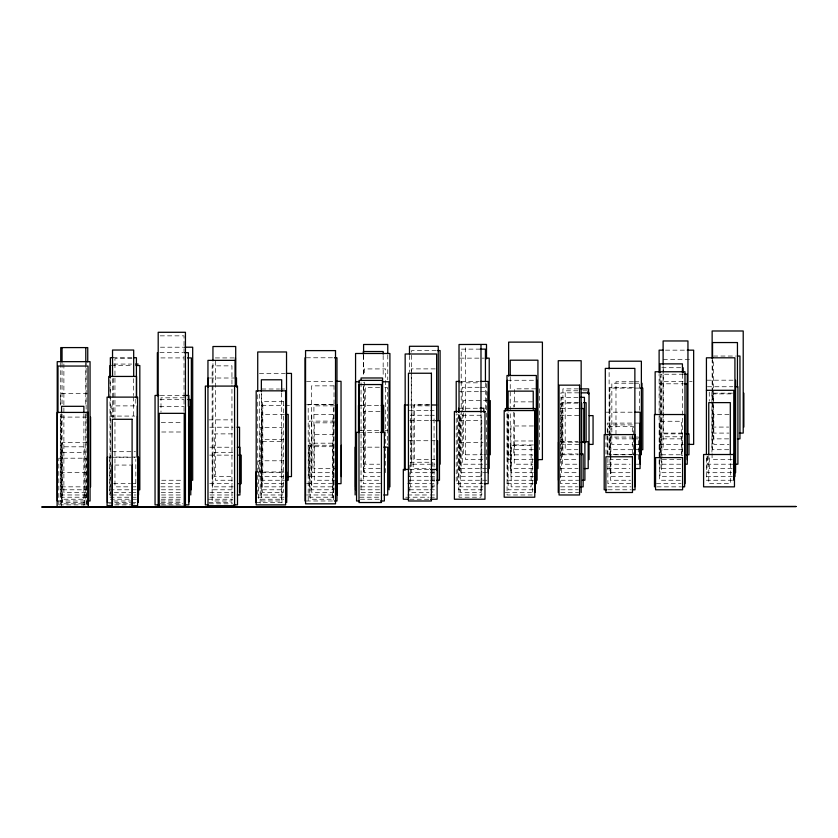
<?xml version="1.0" encoding="UTF-8"?>
<svg xmlns="http://www.w3.org/2000/svg" width="838" height="838" viewBox="0 0 838 838"><rect width="100%" height="100%" fill="white"/><g stroke="black" fill="none" stroke-linecap="round" stroke-linejoin="round"><path stroke-width="0.63" stroke-dasharray="4.19 3.14" d="M160.226 335.849L184.025 335.849L184.025 411.374M160.435 347.204L184.947 347.204M480.342 349.132L461.214 349.132L461.214 476.592L482.887 476.592M665.508 350.158L685.976 350.158M436.21 350.556L411.594 350.556L411.594 464.21L434.922 464.21M159.943 352.662L183.197 352.662M713.536 356.045L736.183 356.045M112.962 357.711L132.519 357.711M160.886 357.92L183.742 357.92M234.179 357.931L215.335 357.931L215.335 480.247L232.922 480.247M306.279 357.784L333.136 357.784M460.01 358.14L484.144 358.14M131.901 358.549L114.953 358.549L114.953 486.847L130.602 486.847M663.225 359.313L691.884 359.313M113.643 364.069L131.702 364.069M111.297 365.525L132.037 365.525M661.863 367.714L680.634 367.714M435.194 368.888L411.259 368.888L411.259 472.695L428.888 472.695M259.424 373.402L285.056 373.402M683.473 374.23L660.595 374.23L660.595 459.612L680.927 459.612M209.448 378.011L233.928 378.011M507.304 380.263L535.817 380.263M707.01 380.19L732.999 380.19M306.519 381.321L334.645 381.321M461.319 381.426L479.221 381.426M683.075 381.625L661.161 381.625L661.161 438.861L683.075 438.861M689.527 381.625L692.104 381.625M633.402 381.751L615.982 381.751L615.982 438.861L633.402 438.861M634.649 381.751L639.635 381.751L639.635 410.306M458.606 382.819L479.158 382.819M633.193 383.217L611.845 383.217L611.845 444.402L633.193 444.402M634.45 383.217L639.478 383.217M659.139 383.804L683.42 383.804M707.44 386.747L732.821 386.747M479.231 387.282L462.262 387.282L462.262 464.21L487.067 464.21M480.541 387.282L487.067 387.282M633.444 387.376L609.97 387.376L609.97 472.695L630.836 472.695M379.645 387.565L365.274 387.565L365.274 464.21L379.645 464.21M384.862 387.565L387.481 387.565L387.481 444.727M638.933 388.099L609.331 388.099L609.331 449.713L638.933 449.713M535.87 388.832L514.626 388.832L514.626 406.964M261.686 389.01L279.536 389.01M280.803 389.01L284.627 389.01M578.346 388.884L562.916 388.884L562.916 454.783L578.346 454.783M577.853 390.791L565.2 390.791L565.2 449.713L577.853 449.713M582.923 390.791L586.715 390.791M459.591 391.702L479.179 391.702M480.478 391.702L487.014 391.702M578.828 392.844L560.957 392.844L560.957 459.612L578.828 459.612M732.443 393.158L713.442 393.158L713.442 427.076L728.641 427.076M87.571 393.462L60.346 393.462L60.346 405.173M712.08 393.891L732.223 393.891M160.257 395.452L184.947 395.452M578.031 397.317L561.345 397.317L561.345 472.695L578.031 472.695M184.517 397.82L160.99 397.82L160.99 412.128M159.985 399.527L184.098 399.527M487.706 400.533L463.404 400.533L463.404 454.783L482.594 454.783M532.57 401.873L513.778 401.873L513.778 407.027M578.618 402.68L562.413 402.68L562.413 464.21L578.618 464.21M577.948 403.151L560.591 403.151L560.591 483.662L577.948 483.662M429.821 404.335L414.318 404.335L414.318 459.612L434.985 459.612M306.551 404.733L333.514 404.733M409.593 404.995L428.909 404.995M261.739 405.309L283.883 405.309M285.192 405.309L290.398 405.309M359.743 405.383L379.876 405.383M134.656 405.885L111.747 405.885L111.747 417.523M334.613 405.864L313.915 405.864L313.915 468.568L334.613 468.568M429.569 405.854L413.134 405.854L413.134 468.568L429.569 468.568M159.66 406.629L184.213 406.629M458.575 408.253L478.781 408.253M560.58 408.525L578.754 408.525M409.332 410.515L428.909 410.515M430.219 410.515L434.126 410.515M379.991 411.353L363.797 411.353L363.797 476.592L379.991 476.592M605.979 412.191L633.769 412.191M284.396 414.422L261.508 414.422L261.508 480.247L284.396 480.247M729.029 414.433L713.819 414.433L713.819 444.402L729.029 444.402M429.077 415.25L410.348 415.25L410.348 486.847L429.077 486.847M430.323 415.25L434.063 415.25L434.063 486.847L430.323 486.847M578.744 415.617L561.827 415.617L561.827 444.402L578.744 444.402M110.029 416.077L134.792 416.077M86.754 417.094L61.247 417.094L61.247 486.847L86.754 486.847M208.892 419.859L232.126 419.859M458.941 420.477L481.787 420.477L481.787 494.975L458.941 494.975M409.656 420.666L429.098 420.666M430.397 420.666L434.283 420.666M334.75 421.116L309.232 421.116L309.232 486.847L334.75 486.847M161.273 422.582L182.087 422.582M334.393 422.844L314.26 422.844L314.26 480.247L334.393 480.247M638.933 423.096L607.257 423.096L607.257 455.212M533.397 425.976L510.95 425.976L510.95 472.695L533.397 472.695M209.856 427.212L233.1 427.212M359.858 430.523L380.138 430.523M385.208 430.523L387.743 430.523M161.692 431.999L182.118 431.999M360.35 432.335L379.3 432.335M682.771 433.089L663.225 433.089L663.225 365.787M712.143 433.089L728.976 433.089M232.461 433.885L214.298 433.885L214.298 476.592L232.461 476.592M682.488 433.854L660.47 433.854L660.47 454.783L682.488 454.783M333.88 434.461L312.071 434.461L312.071 472.695L333.88 472.695M633.381 437.048L610.473 437.048L610.473 459.612L630.836 459.612M634.649 437.048L638.472 437.048L638.472 459.612M634.649 438.861L638.388 438.861M728.631 438.861L713.536 438.861L713.536 359.931M283.883 439.636L261.089 439.636L261.089 494.975L283.883 494.975M409.08 440.736L435.058 440.736M532.842 440.977L514.249 440.977L514.249 464.21L532.842 464.21M262.346 441.521L284.302 441.521M560.193 441.699L578.01 441.699M560.978 442.181L578.608 442.181M87.026 442.621L62.578 442.621L62.441 502.528L84.334 502.528M459.004 442.59L483.076 442.59M634.45 444.402L639.478 444.402M659.118 444.402L683.42 444.402M533.418 444.936L510.929 444.936L510.929 476.592L533.418 476.592M333.744 445.25L308.531 445.25L308.531 476.592L333.744 476.592M210.013 447.22L232.126 447.22M360.35 447.167L379.897 447.167M533.366 449.713L514.626 449.713L514.626 412.149M682.719 449.713L663.12 449.713L663.12 365.557M728.735 449.713L712.551 449.713L712.551 359.544M112.124 451.703L135.431 451.703M232.786 452.373L212.36 452.373L212.36 489.79L232.786 489.79M62.441 452.583L84.334 452.583M560.591 453.955L578.136 453.955M631.915 454.374L610.378 454.374L610.378 480.247L630.647 480.247M483.872 454.783L487.706 454.783M507.074 454.845L532.601 454.845L532.601 494.975L507.074 494.975L506.98 411.982M633.633 454.783L609.121 454.783L609.121 370.291M634.921 454.783L638.786 454.783M209.71 455.128L232.398 455.128M108.678 457.066L130.602 457.066M131.891 457.066L135.756 457.066M112.114 457.223L134.782 457.223M482.583 459.612L465.614 459.612L465.614 345.727M533.314 459.612L508.645 459.612L508.645 411.311M732.223 459.612L712.08 459.612L712.143 359.785M283.789 460.795L258.565 460.795L258.565 499.228L283.789 499.228M428.941 462.241L409.824 462.241L409.824 492.503L428.941 492.503M607.257 464.21L630.061 464.21M636.398 464.21L638.933 464.21M680.865 464.21L659.139 464.21L659.118 373.717M732.821 464.21L707.44 464.21L707.44 455.17M114.712 465.069L131.063 465.069M380.127 468.568L363.587 468.568L363.587 382.369M486.689 468.568L460.01 468.568L460.01 414.003M532.895 468.568L510.237 468.568L510.237 377.173M560.193 468.568L578.01 468.568M607.236 468.568L629.977 468.568M680.634 468.568L661.863 468.568L661.863 374.177M732.129 468.568L709.262 468.568L709.262 455.61M409.813 469.437L429.307 469.437M257.119 471.962L284.134 471.962M60.252 472.601L86.115 472.601M261.739 472.695L283.883 472.695M380.62 472.695L364.425 472.695L364.425 381.898M430.156 472.695L435.194 472.695M487.014 472.695L459.591 472.695L459.591 413.909M680.718 472.695L661.674 472.695L661.674 436.787L681.985 436.787L681.985 456.029M731.7 472.695L707.01 472.695L707.01 455.757M283.778 476.592L259.424 476.592L259.424 392.991M409.478 476.592L429.087 476.592M430.397 476.592L435.624 476.592M560.58 476.592L578.754 476.592M630.04 476.592L610.881 476.592L610.881 424.908L632.596 424.908L632.596 455.914M681.179 476.592L659.988 476.592L659.988 374.23M706.424 476.592L732.339 476.592M161.724 480.247L182.37 480.247M359.858 480.247L380.138 480.247M409.656 480.247L429.098 480.247M430.397 480.247L435.582 480.247M486.868 480.247L457.328 480.247L457.328 414.003M533.219 480.247L507.304 480.247L507.304 411.427M560.978 480.247L578.608 480.247M680.33 480.247L659.621 480.247L659.621 421.252L681.619 421.252L681.619 455.882M732.475 480.247L706.403 480.247L706.403 455.474M113.643 483.662L130.414 483.662M131.702 483.662L135.567 483.662M160.99 483.662L181.909 483.662M209.71 483.662L232.398 483.662M283.254 483.662L262.807 483.662L262.807 401.601M306.519 483.662L334.645 483.662M380.693 483.662L363.325 483.662L363.325 386.842M407.781 483.662L436.357 483.662M483.055 483.662L456.207 483.662L456.207 413.783M506.98 483.662L533.785 483.662M630.773 483.662L607.885 483.662L607.885 426.364L633.308 426.364L633.308 455.013M656.447 483.662L681.095 483.662M131.901 486.847L135.819 486.847L135.819 459.35M160.886 486.847L182.475 486.847M233.174 486.847L212.946 486.847L212.946 362.1M283.359 486.847L261.686 486.847L261.686 392.928M360.654 486.847L379.729 486.847M459.004 486.847L483.076 486.847M560.591 486.847L578.136 486.847M607.875 486.847L631.014 486.847M656.992 486.847L680.865 486.847M62.578 489.79L87.026 489.79M109.998 489.79L130.749 489.79M132.037 489.79L135.934 489.79M161.43 489.79L182.15 489.79M262.346 489.79L284.302 489.79M360.654 489.79L380.002 489.79M409.332 489.79L428.909 489.79M430.219 489.79L435.435 489.79M482.562 489.79L458.575 489.79L458.575 413.427M533.24 489.79L508.111 489.79L508.111 411.908M560.811 489.79L578.23 489.79M608.042 489.79L631.182 489.79M86.125 492.503L63.887 492.503L63.887 363.566M114.293 492.503L130.833 492.503M132.111 492.503L135.924 492.503M161.252 492.503L182.831 492.503M209.856 492.503L233.1 492.503M380.054 492.503L361.063 492.503L361.063 381.877M505.345 492.503L532.539 492.503M560.79 492.503L578.618 492.503M60.346 494.975L87.571 494.975M112.114 494.975L136.039 494.975M161.43 494.975L181.836 494.975M210.013 494.975L232.126 494.975M306.551 494.975L333.514 494.975M360.35 494.975L379.897 494.975M407.677 494.975L429.077 494.975M430.344 494.975L435.372 494.975M86.461 497.217L60.745 497.217L60.745 413.951M136.102 497.217L110.029 497.217L109.998 378.608M161.692 497.217L182.118 497.217M209.888 497.217L232.87 497.217M284.03 497.217L257.727 497.217L257.727 392.54M359.743 497.217L379.876 497.217M405.728 497.217L428.909 497.217M430.187 497.217L435.341 497.217M136.426 499.228L110.354 499.228L110.354 378.483M161.231 499.228L181.909 499.228M208.159 499.228L232.639 499.228M360.361 499.228L379.834 499.228M409.813 499.228L429.307 499.228M58.492 500.988L87.529 500.988M113.779 500.988L131.199 500.988M160.948 500.988L181.626 500.988M306.279 500.988L333.136 500.988M107.39 502.528L130.602 502.528M131.891 502.528L135.756 502.528M161.273 502.528L182.087 502.528M208.892 502.528L232.126 502.528M255.841 502.528L284.134 502.528M108.741 503.827L136.563 503.827M160.226 503.827L182.768 503.827M209.249 503.827L232.639 503.827M59.309 504.885L86.712 504.885M114.712 504.885L131.545 504.885M161.556 504.885L182.349 504.885M730.307 456.207L730.307 483.662L708.77 483.662L708.77 456.207M711.933 392.027L711.933 452.164M709.262 392.1L709.262 401.172M682.425 374.23L682.425 455.862M605.979 435.257L605.979 455.757M539.62 388.832L539.62 449.713M513.778 412.191L513.778 454.783M486.501 383.689L486.501 459.612M485.432 382.956L485.432 408.965M480.991 413.679L480.991 497.217L459.025 497.217L459.025 413.679M432.764 462.241L432.764 492.503M409.478 355.406L409.478 372.344M387.764 354.935L387.764 379.75M385.595 472.695L385.595 368.93L364.425 368.93L364.425 375.414M383.165 355.448L383.165 376.377M363.587 354.935L363.587 375.833M363.325 355.448L363.325 376.377M333.294 499.909L333.294 404.325L308.195 404.325L308.195 502.528M281.966 502.528L281.966 427.39L260.157 427.39L260.157 503.827M281.673 392.813L281.673 500.988L261.362 500.988L261.362 392.813M231.948 384.045L231.948 365.86L212.15 365.86L212.15 500.988L231.948 500.988L231.948 385.344M135.819 399.129L135.819 405.676M133.682 378.661L133.682 395.588M133.682 396.887L133.682 417.701M113.643 378.367L113.643 417.366M112.533 378.661L112.533 417.701M109.589 457.223L109.589 494.975M86.785 505L86.785 458.197L58.786 458.197L58.786 506.299M86.125 360.969L86.125 410.452M86.125 411.762L86.115 503.827L60.252 503.827L60.346 414.286M85.79 363.294L85.79 405.11M85.79 414.265L85.79 499.228L62.054 499.228L62.054 414.265M84.261 504.403L84.261 446.811L61.499 446.811L61.499 505.712M83.884 414.14L83.884 505.345M62.054 363.294L62.054 403.811M61.572 414.14L61.572 506.655M60.745 363.21L60.745 404.838M334.027 385.857L311.547 385.857L311.547 489.79L334.027 489.79L334.027 385.857M283.38 401.475L262.388 401.475L262.388 492.503L283.38 492.503L283.38 401.475M332.948 414.653L311.757 414.653L311.757 492.503L332.948 492.503L332.948 414.653M481.138 415.26L460.397 415.26L460.397 492.503L481.138 492.503L481.138 415.26M332.435 443.176L310.112 443.176L310.112 499.228L332.435 499.228L332.435 443.176M531.135 445.313L511.159 445.313L511.159 486.847L531.135 486.847L531.135 445.313M333.43 446.717L309.767 446.717L309.767 497.217L333.43 497.217L333.43 446.717"/><path stroke-width="1.26" d="M184.947 347.204L192.688 347.204L192.688 480.247L190.111 480.247M480.342 349.132L485.432 349.132L485.432 381.646M662.952 350.158L659.118 350.158L659.118 372.407M687.254 350.158L693.655 350.158L693.655 444.402L688.543 444.402M437.509 350.556L440.097 350.556L440.097 464.21M184.496 352.662L188.372 352.662L188.372 406.315M737.44 356.045L739.954 356.045L739.954 438.861L737.44 438.861M112.962 357.711L110.354 357.711L110.354 377.184M133.818 357.711L136.426 357.711L136.426 397.956M187.555 357.92L191.368 357.92L191.368 486.847M334.414 357.784L336.97 357.784L336.97 500.988L334.414 500.988M485.412 358.14L489.224 358.14L489.224 468.568M135.567 364.069L138.155 364.069M135.934 365.525L139.82 365.525L139.82 489.79L137.233 489.79M286.334 373.402L291.467 373.402L291.467 476.592L287.623 476.592M684.74 374.23L687.286 374.23L687.286 459.612M335.923 381.321L341.035 381.321L341.035 483.662L337.201 483.662M460.041 381.426L456.207 381.426L456.207 412.485M480.499 381.426L488.177 381.426L488.177 483.662L484.333 483.662M359.366 381.761L355.49 381.761L355.49 489.79M382.578 381.761L389.031 381.761L389.031 489.79M684.698 383.804L687.254 383.804L687.254 464.21L684.698 464.21M735.355 386.747L737.901 386.747L737.901 464.21L735.355 464.21M640.222 388.099L642.798 388.099L642.798 449.713L640.222 449.713M580.923 388.884L588.632 388.884L588.632 394.059M706.403 390.299L733.774 390.299L733.774 480.247M581.383 392.844L589.041 392.844L589.041 459.612M158.958 395.452L155.051 395.452L155.051 504.885L158.958 504.885M184.947 395.452L188.854 395.452L188.854 504.885L184.947 504.885M580.598 397.317L584.442 397.317L584.442 442.81M187.901 399.527L190.446 399.527L190.446 415.02M583.615 402.68L586.108 402.68L586.108 441.951M408.305 404.995L404.44 404.995L404.44 469.94M431.476 404.995L436.629 404.995M381.133 405.383L383.647 405.383L383.647 432.544M480.038 408.253L483.83 408.253L483.83 412.139M581.352 408.525L583.95 408.525L583.95 442.558M635.026 412.191L640.075 412.191L640.075 468.568L635.026 468.568M285.664 414.422L288.209 414.422L288.209 480.247L285.664 480.247M589.156 415.617L593.063 415.617L593.063 444.402L589.156 444.402M435.582 420.666L439.468 420.666L439.468 480.247L436.881 480.247M236.976 427.212L239.553 427.212L239.553 492.503M359.093 432.335L356.559 432.335L356.559 500.988L359.093 500.988M380.567 432.335L384.359 432.335L384.359 500.988L380.567 500.988M739.326 433.089L743.212 433.089L743.212 330.989L712.143 330.989L712.143 358.475M686.364 433.854L688.962 433.854L688.962 454.783L686.364 454.783M583.101 441.699L588.192 441.699L588.192 468.568L584.379 468.568M581.122 442.181L584.893 442.181L584.893 480.247L582.379 480.247M237.322 447.22L239.93 447.22L239.93 494.975L237.322 494.975M383.804 447.167L387.711 447.167L387.711 494.975L383.804 494.975M580.64 453.955L583.143 453.955L583.143 486.847L580.64 486.847M238.704 455.128L241.218 455.128L241.218 483.662L238.704 483.662M537.21 459.612L542.406 459.612L542.406 342.124L508.645 342.124L508.645 376.063M408.515 469.437L403.319 469.437L403.319 499.228L408.515 499.228M430.606 469.437L437.111 469.437L437.111 499.228L430.606 499.228M682.122 486.847L684.636 486.847L684.636 414.527L654.478 414.527L654.478 486.847M606.754 489.79L604.188 489.79L604.188 434.597L635.036 434.597L635.036 489.79L632.47 489.79M87.529 500.988L90.054 500.988L90.054 361.66L57.225 361.66L57.225 500.988M207.929 504.885L205.362 504.885L205.362 386.088L237.489 386.088L237.489 504.885L233.634 504.885M112.177 505.712L107.086 505.712L107.086 397.118L137.61 397.118L137.61 505.712L132.53 505.712M61.572 506.655L83.884 506.655M743.851 393.158L743.851 427.076M737.45 386.988L737.45 342.553L712.551 342.553L712.551 358.235M735.596 380.19L735.596 472.695M734.926 476.592L734.926 357.805L706.424 357.805L706.424 454.395M730.307 454.908L730.307 402.617L708.77 402.617L708.77 454.908M687.946 434.178L687.946 340.961L663.12 340.961L663.12 364.258M684.992 483.662L684.992 371.758L655.148 371.758L655.148 414.705M683.138 367.714L683.138 372.889M682.425 372.931L682.425 363.87L659.988 363.87L659.988 372.931M641.992 383.217L641.992 388.423M641.374 454.783L641.374 361.199L609.121 361.199L609.121 368.992M640.201 423.096L640.201 464.21M634.869 486.847L634.869 368.395L605.308 368.395L605.308 434.775M587.983 390.791L587.983 393.347M581.666 403.151L581.666 455.097M581.163 492.503L581.163 360.717L558.244 360.717L558.244 492.503M558.464 442.181L558.464 480.247M537.933 468.568L537.933 360.193L510.237 360.193L510.237 375.864M537.106 380.263L537.106 480.247M536.33 483.662L536.33 375.487L506.98 375.487L506.98 409.373M535.126 492.503L535.126 408.525L505.345 408.525L505.345 411.112M533.24 409.311L533.24 391.137L508.111 391.137L508.111 409.311M507.304 380.263L507.304 408.829M490.272 400.533L490.272 454.783M488.313 391.702L488.313 472.695M486.501 358.811L486.501 344.418L459.025 344.502L459.025 412.38M480.991 344.502L480.991 412.38M458.575 408.253L458.575 412.139M438.243 420.561L438.243 346.283L409.478 346.283L409.478 354.097M437.656 440.736L437.656 483.662M436.734 470.296L436.629 354.003L405.163 354.003L405.163 470.181M389.911 486.847L389.911 353.489L355.563 353.489L355.563 486.847M387.764 353.626L387.764 344.491L363.587 344.491L363.587 353.626M383.165 354.139L383.165 351.52L363.325 351.52L363.325 354.139M382.578 406.608L382.578 377.98L361.063 377.98L361.063 380.578M382.432 432.628L382.432 380.389L359.062 380.389L359.062 432.628M358.486 405.383L358.486 432.544M355.134 447.167L355.134 494.975M341.307 445.25L341.307 476.592M337.368 404.733L337.368 494.975M305.001 357.784L305.001 500.988M286.711 471.962L286.711 502.528M286.533 497.217L286.533 351.97L257.727 351.97L257.727 391.231M281.673 391.514L281.673 379.782L261.362 379.782L261.362 391.514M255.841 471.962L255.841 502.528M236.505 378.011L236.505 387.135M235.708 378.996L235.708 346.513L212.946 346.513L212.946 360.801M235.436 357.931L235.436 378.755M235.237 386.444L235.237 360.361L207.95 360.361L207.992 505.712L234.588 505.712L234.588 386.224M208.159 378.011L208.159 387.135M191.211 412.202L191.211 489.79M190.771 413.815L190.771 494.975M189.378 406.629L189.378 500.988M188.592 422.582L188.592 502.528M185.439 505.712L185.439 332.288L158.193 332.288L158.193 505.712M157.355 352.662L157.355 395.84M138.553 457.223L138.553 494.975M138.343 457.066L138.343 502.528M137.401 416.077L137.401 456.647M137.202 405.885L137.202 457.6M136.563 397.233L136.563 376.44L108.741 376.44L108.741 397.233M133.682 376.063L133.682 350.033L112.533 350.033L112.533 376.063M132.32 465.069L132.32 506.299M112.187 465.069L112.187 506.299M109.998 365.525L109.998 377.299M107.39 457.066L107.39 502.528M90.588 417.094L90.588 486.847M88.021 504.885L88.021 366.049L58 366.049L58 412.767M87.749 361.911L87.749 347.592L60.745 347.592L60.745 361.911M85.79 347.602L85.79 361.985M83.884 412.83L83.884 406.315L61.572 406.315L61.572 412.83M62.054 347.602L62.054 361.985M335.514 350.609L305.556 350.609L305.556 503.827L335.514 503.827L335.514 350.609M431.413 373.245L408.441 373.245L408.441 500.988L431.413 500.988L431.413 373.245M381.437 384.548L358.989 384.548L358.989 502.528L381.437 502.528L381.437 384.548M579.561 385.155L559.051 385.155L559.051 494.975L579.561 494.975L579.561 385.155M285.611 390.833L256.177 390.833L256.177 504.885L285.611 504.885L285.611 390.833M534.77 410.557L504.183 410.557L504.183 497.217L534.77 497.217L534.77 410.557M484.972 411.521L454.395 411.521L454.395 499.228L484.972 499.228L484.972 411.521M88.283 412.422L57.131 412.422L57.131 506.77L88.283 506.77L88.283 412.422M184.224 413.344L159.23 413.344L159.23 506.299L184.224 506.299L184.224 413.344M132.1 419.283L112.292 419.283L112.292 506.655L132.1 506.655L132.1 419.283M734.465 454.51L703.585 454.51L703.585 486.847L734.465 486.847L734.465 454.51M632.47 456.773L605.884 456.773L605.884 492.503L632.47 492.503L632.47 456.773M682.593 457.6L655.567 457.6L655.567 489.79L682.593 489.79L682.593 457.6M796.1 506.519L41.9 507.011L796.1 506.519"/></g></svg>
